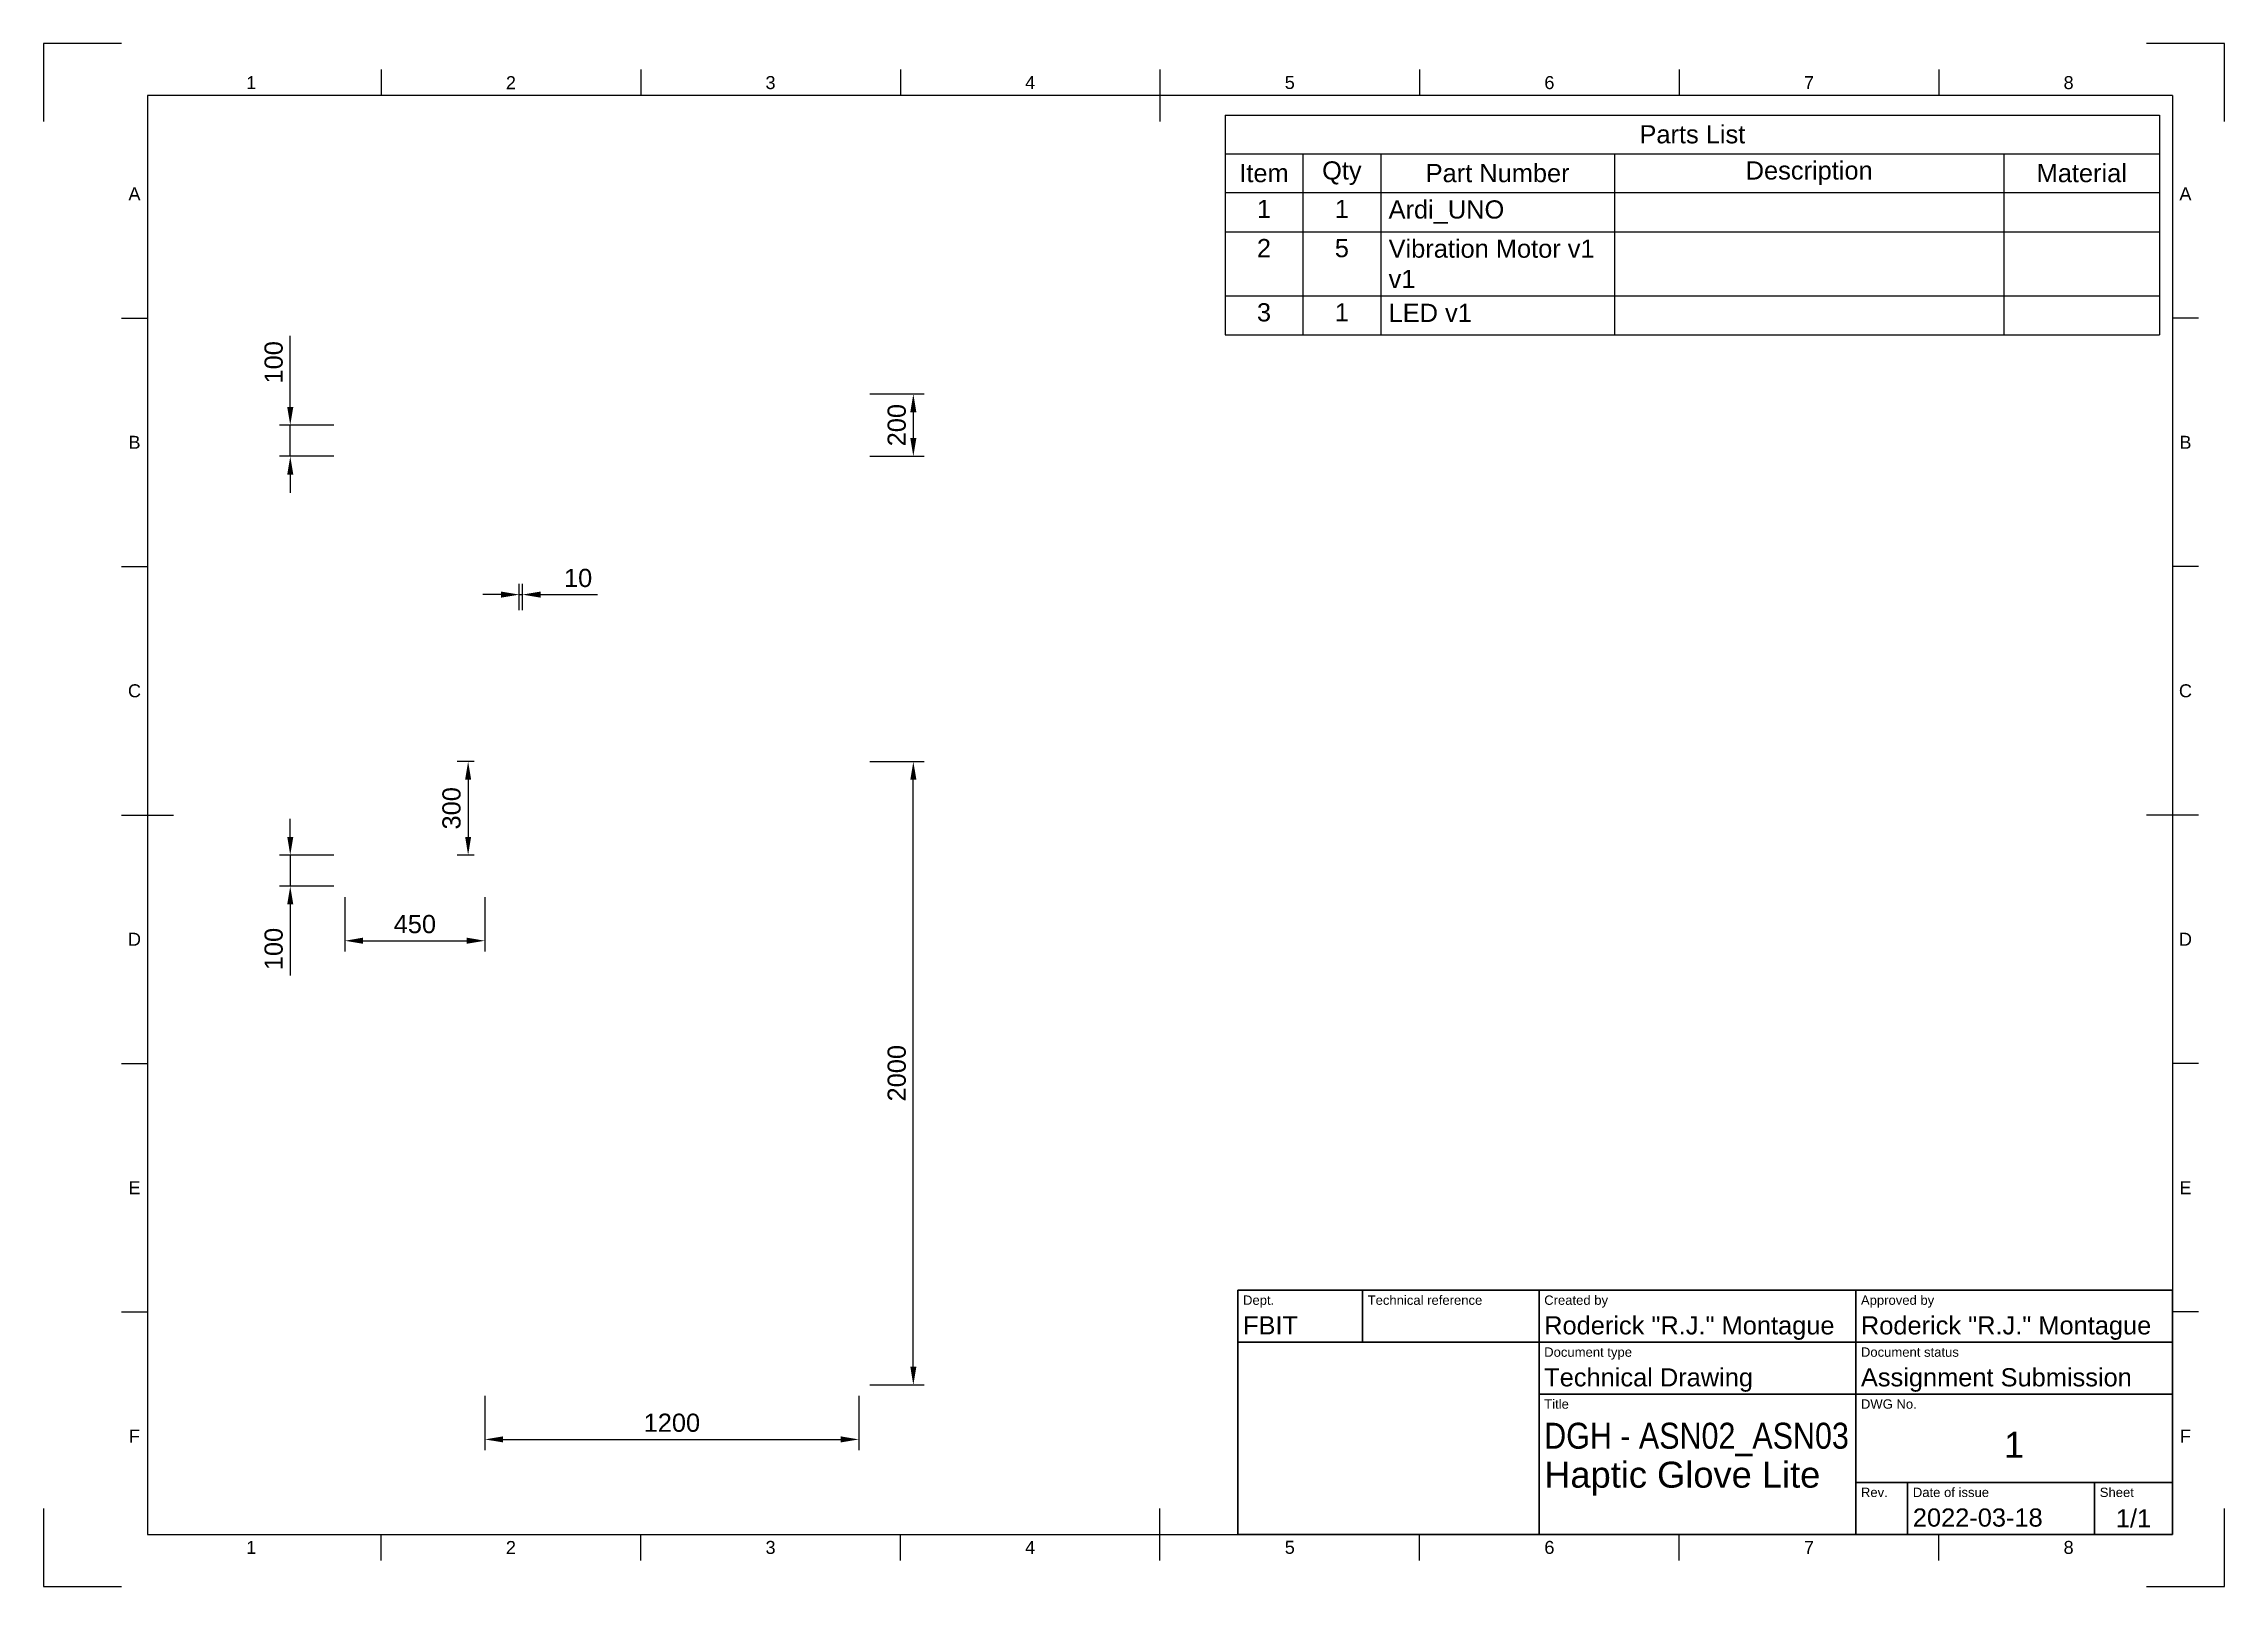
# Paper-space layout 'Sheet1' of a CAD drawing. Header units: millimetres. Extents: x 0 to 420, y 0 to 297.
import ezdxf
from ezdxf.enums import TextEntityAlignment as Align

# ---------------------------------------------------------------- set-up
doc = ezdxf.new("R2010")
doc.units = ezdxf.units.MM
doc.header["$LTSCALE"] = 0.75
for name, color, linetype, lineweight in [('BOM', 7, 'Continuous', 25), ('Border', 7, 'Continuous', 25), ('Dimensions', 7, 'Continuous', 25), ('TitleBlock', 7, 'Continuous', 35)]:
    doc.layers.add(name, color=color, linetype=linetype, lineweight=lineweight)
doc.styles.add('FusionTitle', font='arial.ttf')
doc.styles.get("Standard").update_dxf_attribs({"font": 'arial.ttf'})
doc.dimstyles.new('ISO-25', dxfattribs={"dimtxt": 3.5, "dimasz": 3.5, "dimexe": 2.1, "dimexo": 2.1, "dimgap": 1.4, "dimtad": 1, "dimzin": 12, "dimdsep": 46, "dimtxsty": 'Standard', "dimcen": 0, "dimclrd": 256, "dimclre": 256, "dimclrt": 256, "dimazin": 3, "dimtp": 0.1, "dimtm": 0.1, "dimtfac": 0.714286, "dimtmove": 0, "dimatfit": 3, "dimfxl": 1, "dimtzin": 12, "dimarcsym": 0})

# ---------------------------------------------------------------- blocks, each defined once
blk = doc.blocks.new('ISO_A3_SHEET')
at = {"layer": 'Border'}
for p, q in [((65, 292), (65, 287)), ((115, 292), (115, 287)), ((165, 292), (165, 287)), ((215, 292), (215, 282)), ((265, 292), (265, 287)), ((315, 292), (315, 287)), ((365, 292), (365, 287)), ((410, 287), (20, 287)), ((20, 287), (20, 10)), ((410, 287), (410, 10)), ((15, 244.16666), (20, 244.16666)), ((415, 244.16666), (410, 244.16666)), ((15, 196.33333), (20, 196.33333)), ((415, 196.33333), (410, 196.33333)), ((15, 148.5), (25, 148.5)), ((415, 148.5), (405, 148.5)), ((15, 100.66667), (20, 100.66667)), ((415, 100.66667), (410, 100.66667)), ((15, 52.83334), (20, 52.83334)), ((415, 52.83334), (410, 52.83334)), ((215, 5), (215, 15)), ((20, 10), (410, 10)), ((65, 5), (65, 10)), ((115, 5), (115, 10)), ((165, 5), (165, 10)), ((265, 5), (265, 10)), ((315, 5), (315, 10)), ((365, 5), (365, 10))]:
    blk.add_line(p, q, dxfattribs=at)
at = {"layer": 'Defpoints'}
for p, q in [((15, 297), (0, 297)), ((0, 297), (0, 282)), ((420, 297), (405, 297)), ((420, 282), (420, 297)), ((0, 15), (0, 0)), ((420, 0), (420, 15)), ((0, 0), (15, 0)), ((405, 0), (420, 0))]:
    blk.add_line(p, q, dxfattribs=at)
at = {"layer": 'Border', "style": 'FusionTitle'}
for s, p in [('1', (40, 289.5)), ('2', (90, 289.5)), ('3', (140, 289.5)), ('4', (190, 289.5)), ('5', (240, 289.5)), ('6', (290, 289.5)), ('7', (340, 289.5)), ('8', (390, 289.5)), ('A', (17.5, 268.08333)), ('A', (412.5, 268.08333)), ('B', (17.5, 220.25)), ('B', (412.5, 220.25)), ('C', (17.5, 172.41667)), ('C', (412.5, 172.41667)), ('D', (17.5, 124.58334)), ('D', (412.5, 124.58334)), ('E', (17.5, 76.75001)), ('E', (412.5, 76.75001)), ('F', (17.5, 28.91668)), ('F', (412.5, 28.91668)), ('1', (40, 7.5)), ('2', (90, 7.5)), ('3', (140, 7.5)), ('4', (190, 7.5)), ('5', (240, 7.5)), ('6', (290, 7.5)), ('7', (340, 7.5)), ('8', (390, 7.5))]:
    blk.add_text(s, height=2.5, dxfattribs=at).set_placement(p, align=Align.MIDDLE)
blk = doc.blocks.new('ISO_TITLEBLOCK')
at = {"layer": 'TitleBlock'}
for p, q in [((0, 47), (-180, 47)), ((-180, 47), (-180, 0)), ((-156, 37), (-156, 47)), ((-122, 0), (-122, 47)), ((-61, 0), (-61, 47)), ((0, 0), (0, 47)), ((-180, 37), (0, 37)), ((-122, 27), (0, 27)), ((-61, 10), (0, 10)), ((-51, 0), (-51, 10)), ((-15, 0), (-15, 10)), ((-180, 0), (0, 0))]:
    blk.add_line(p, q, dxfattribs=at)
at = {"layer": 'TitleBlock', "style": 'FusionTitle'}
for s, p in [('Dept.', (-179, 46)), ('Technical reference', (-155, 46)), ('Created by', (-121, 46)), ('Approved by', (-60, 46)), ('Document type', (-121, 36)), ('Document status', (-60, 36)), ('Title', (-121, 26)), ('DWG No.', (-60, 26)), ('Rev.', (-60, 9)), ('Date of issue', (-50, 9)), ('Sheet', (-14, 9))]:
    blk.add_text(s, height=1.8, dxfattribs=at).set_placement(p, align=Align.TOP_LEFT)
for tag, height, p in [('DEPT', 3.5, (-179, 42)), ('TECHNICAL_REFERENCE', 3.5, (-155, 42)), ('CREATED_BY', 3.5, (-121, 42)), ('APPROVED_BY', 3.5, (-60, 42)), ('DOCUMENT_TYPE', 3.5, (-121, 32)), ('DOCUMENT_STATUS', 3.5, (-60, 32)), ('TITLE_1', 5, (-121, 21.5)), ('TITLE_2', 5, (-121, 14)), ('TITLE_3', 5, (-121, 6.5)), ('DATE_OF_ISSUE', 3.5, (-50, 5))]:
    blk.add_attdef(tag, text='', height=height, dxfattribs=at).set_placement(p, align=Align.TOP_LEFT)
for tag, p in [('CREATED_DATE', (-62, 42)), ('APPROVED_DATE', (-0.99, 42))]:
    blk.add_attdef(tag, text='', height=3.5, dxfattribs=at).set_placement(p, align=Align.TOP_RIGHT)
for tag, height, p in [('DRAWING_NUMBER', 5, (-30.5, 19.75)), ('REV', 3.5, (-56, 4.85)), ('SHEET', 3.5, (-7.5, 4.85))]:
    blk.add_attdef(tag, text='', height=height, dxfattribs=at).set_placement(p, align=Align.TOP_CENTER)
blk = doc.blocks.new('*D25')
at = {"layer": 'Defpoints', "color": 0, "transparency": 16777216}
for p in [(47.5, 223.55), (58, 223.55), (58, 217.55)]:
    blk.add_point(p, dxfattribs=at)
at = {"layer": 'Dimensions', "lineweight": -2, "transparency": 16777216}
for p, q in [((47.5, 227.05), (47.5, 240.74)), ((55.9, 223.55), (45.4, 223.55)), ((47.5, 217.55), (47.5, 223.55)), ((55.9, 217.55), (45.4, 217.55)), ((47.5, 214.05), (47.5, 210.55))]:
    blk.add_line(p, q, dxfattribs=at)
at = {"layer": 'Dimensions', "transparency": 16777216}
for points in [[(46.92, 227.05), (48.09, 227.05), (47.5, 223.55)], [(46.92, 214.05), (48.09, 214.05), (47.5, 217.55)]]:
    blk.add_solid(points, dxfattribs=at)
at = {"layer": 'Dimensions', "transparency": 16777216, "insert": (44.32, 235.65), "char_height": 3.5, "attachment_point": 5, "rotation": 90}
blk.add_mtext('100', dxfattribs=at)
blk = doc.blocks.new('*D26')
at = {"layer": 'Defpoints', "color": 0, "transparency": 16777216}
for p in [(92.2, 190.93), (91.6, 185.84), (92.2, 185.84)]:
    blk.add_point(p, dxfattribs=at)
at = {"layer": 'Dimensions', "lineweight": -2, "transparency": 16777216}
for p, q in [((88.1, 190.93), (84.6, 190.93)), ((91.6, 187.94), (91.6, 193.03)), ((91.6, 190.93), (92.2, 190.93)), ((92.2, 187.94), (92.2, 193.03)), ((95.7, 190.93), (106.68, 190.93))]:
    blk.add_line(p, q, dxfattribs=at)
at = {"layer": 'Dimensions', "transparency": 16777216}
for points in [[(88.1, 191.51), (88.1, 190.34), (91.6, 190.93)], [(95.7, 191.51), (95.7, 190.34), (92.2, 190.93)]]:
    blk.add_solid(points, dxfattribs=at)
at = {"layer": 'Dimensions', "transparency": 16777216, "insert": (102.94, 194.11), "char_height": 3.5, "attachment_point": 5}
blk.add_mtext('10', dxfattribs=at)
blk = doc.blocks.new('*D27')
at = {"layer": 'Defpoints', "color": 0, "transparency": 16777216}
for p in [(85, 158.79), (81.76, 140.79), (85, 140.79)]:
    blk.add_point(p, dxfattribs=at)
at = {"layer": 'Dimensions', "lineweight": -2, "transparency": 16777216}
for p, q in [((82.9, 158.79), (79.66, 158.79)), ((81.76, 155.29), (81.76, 144.29)), ((82.9, 140.79), (79.66, 140.79))]:
    blk.add_line(p, q, dxfattribs=at)
at = {"layer": 'Dimensions', "transparency": 16777216}
for points in [[(81.18, 155.29), (82.34, 155.29), (81.76, 158.79)], [(81.18, 144.29), (82.34, 144.29), (81.76, 140.79)]]:
    blk.add_solid(points, dxfattribs=at)
at = {"layer": 'Dimensions', "transparency": 16777216, "insert": (78.57, 149.79), "char_height": 3.5, "attachment_point": 5, "rotation": 90}
blk.add_mtext('300', dxfattribs=at)
blk = doc.blocks.new('*D28')
at = {"layer": 'Defpoints', "color": 0, "transparency": 16777216}
for p in [(157, 229.55), (157, 217.55), (167.5, 217.55)]:
    blk.add_point(p, dxfattribs=at)
at = {"layer": 'Dimensions', "lineweight": -2, "transparency": 16777216}
for p, q in [((159.1, 229.55), (169.6, 229.55)), ((167.5, 226.05), (167.5, 221.05)), ((159.1, 217.55), (169.6, 217.55))]:
    blk.add_line(p, q, dxfattribs=at)
at = {"layer": 'Dimensions', "transparency": 16777216}
for points in [[(166.92, 226.05), (168.09, 226.05), (167.5, 229.55)], [(166.92, 221.05), (168.09, 221.05), (167.5, 217.55)]]:
    blk.add_solid(points, dxfattribs=at)
at = {"layer": 'Dimensions', "transparency": 16777216, "insert": (164.32, 223.55), "char_height": 3.5, "attachment_point": 5, "rotation": 90}
blk.add_mtext('200', dxfattribs=at)
blk = doc.blocks.new('*D29')
at = {"layer": 'Defpoints', "color": 0, "transparency": 16777216}
for p in [(157, 158.79), (167.5, 158.79), (157, 38.79)]:
    blk.add_point(p, dxfattribs=at)
at = {"layer": 'Dimensions', "lineweight": -2, "transparency": 16777216}
for p, q in [((159.1, 158.79), (169.6, 158.79)), ((167.5, 42.29), (167.5, 155.29)), ((159.1, 38.79), (169.6, 38.79))]:
    blk.add_line(p, q, dxfattribs=at)
at = {"layer": 'Dimensions', "transparency": 16777216}
for points in [[(166.92, 155.29), (168.09, 155.29), (167.5, 158.79)], [(166.92, 42.29), (168.09, 42.29), (167.5, 38.79)]]:
    blk.add_solid(points, dxfattribs=at)
at = {"layer": 'Dimensions', "transparency": 16777216, "insert": (164.32, 98.79), "char_height": 3.5, "attachment_point": 5, "rotation": 90}
blk.add_mtext('2000', dxfattribs=at)
blk = doc.blocks.new('*D30')
at = {"layer": 'Defpoints', "color": 0, "transparency": 16777216}
for p in [(85, 38.79), (157, 38.79), (157, 28.29)]:
    blk.add_point(p, dxfattribs=at)
at = {"layer": 'Dimensions', "lineweight": -2, "transparency": 16777216}
for p, q in [((85, 36.69), (85, 26.19)), ((157, 36.69), (157, 26.19)), ((88.5, 28.29), (153.5, 28.29))]:
    blk.add_line(p, q, dxfattribs=at)
at = {"layer": 'Dimensions', "transparency": 16777216}
for points in [[(88.5, 28.88), (88.5, 27.71), (85, 28.29)], [(153.5, 28.88), (153.5, 27.71), (157, 28.29)]]:
    blk.add_solid(points, dxfattribs=at)
at = {"layer": 'Dimensions', "transparency": 16777216, "insert": (121, 31.48), "char_height": 3.5, "attachment_point": 5}
blk.add_mtext('1200', dxfattribs=at)
blk = doc.blocks.new('*D31')
at = {"layer": 'Defpoints', "color": 0, "transparency": 16777216}
for p in [(58, 140.79), (47.5, 134.79), (58, 134.79)]:
    blk.add_point(p, dxfattribs=at)
at = {"layer": 'Dimensions', "lineweight": -2, "transparency": 16777216}
for p, q in [((47.5, 144.29), (47.5, 147.79)), ((55.9, 140.79), (45.4, 140.79)), ((47.5, 140.79), (47.5, 134.79)), ((55.9, 134.79), (45.4, 134.79)), ((47.5, 131.29), (47.5, 117.6))]:
    blk.add_line(p, q, dxfattribs=at)
at = {"layer": 'Dimensions', "transparency": 16777216}
for points in [[(46.92, 144.29), (48.09, 144.29), (47.5, 140.79)], [(46.92, 131.29), (48.09, 131.29), (47.5, 134.79)]]:
    blk.add_solid(points, dxfattribs=at)
at = {"layer": 'Dimensions', "transparency": 16777216, "insert": (44.32, 122.7), "char_height": 3.5, "attachment_point": 5, "rotation": 90}
blk.add_mtext('100', dxfattribs=at)
blk = doc.blocks.new('*D32')
at = {"layer": 'Defpoints', "color": 0, "transparency": 16777216}
for p in [(58, 134.79), (85, 134.79), (85, 124.29)]:
    blk.add_point(p, dxfattribs=at)
at = {"layer": 'Dimensions', "lineweight": -2, "transparency": 16777216}
for p, q in [((58, 132.69), (58, 122.19)), ((85, 132.69), (85, 122.19)), ((61.5, 124.29), (81.5, 124.29))]:
    blk.add_line(p, q, dxfattribs=at)
at = {"layer": 'Dimensions', "transparency": 16777216}
for points in [[(61.5, 124.88), (61.5, 123.71), (58, 124.29)], [(81.5, 124.88), (81.5, 123.71), (85, 124.29)]]:
    blk.add_solid(points, dxfattribs=at)
at = {"layer": 'Dimensions', "transparency": 16777216, "insert": (71.5, 127.48), "char_height": 3.5, "attachment_point": 5}
blk.add_mtext('450', dxfattribs=at)
blk = doc.blocks.new('*T33')
at = {"layer": 'BOM', "color": 0, "linetype": 'ByBlock', "lineweight": -2, "transparency": 16777216}
for p, q in [((0, 0), (180, 0)), ((0, 0), (0, -42.3)), ((180, 0), (180, -42.3)), ((0, -7.47), (180, -7.47)), ((15, -7.47), (15, -42.3)), ((30, -7.47), (30, -42.3)), ((75, -7.47), (75, -42.3)), ((150, -7.47), (150, -42.3)), ((0, -14.93), (180, -14.93)), ((0, -22.47), (180, -22.47)), ((0, -34.83), (180, -34.83)), ((0, -42.3), (180, -42.3))]:
    blk.add_line(p, q, dxfattribs=at)
at = {"layer": 'BOM', "color": 0, "transparency": 16777216, "char_height": 3.5}
for s, insert, width, attachment_point in [('Parts List', (90, -3.73), 177.2, 5), ('Item', (7.5, -11.2), 12.2, 5), ('Qty', (22.5, -11.2), 12.2, 5), ('Part Number', (52.5, -11.2), 42.2, 5), ('Description', (112.5, -11.2), 72.2, 5), ('Material', (165, -11.2), 27.2, 5), ('1', (7.5, -16.33), 12.2, 2), ('1', (22.5, -16.33), 12.2, 2), ('Ardi_UNO', (31.5, -16.43), 42, 1), ('2', (7.5, -23.87), 12.2, 2), ('5', (22.5, -23.87), 12.2, 2), ('Vibration Motor v1 v1', (31.5, -23.97), 42, 1), ('3', (7.5, -36.23), 12.2, 2), ('1', (22.5, -36.23), 12.2, 2), ('LED v1', (31.5, -36.33), 42, 1)]:
    blk.add_mtext(s, dxfattribs=dict(at, insert=insert, width=width, attachment_point=attachment_point))

psp = doc.layouts.new('Sheet1')

# ---------------------------------------------------------------- block references
psp.add_blockref('*T33', (227.53472, 283.25678))
at = {"layer": 'Border'}
psp.add_blockref('ISO_A3_SHEET', (0, 0), dxfattribs=at)
at = {"layer": 'TitleBlock'}
ref = psp.add_blockref('ISO_TITLEBLOCK', (410, 10), dxfattribs=at)
ref.add_attrib('DATE_OF_ISSUE', '2022-03-18', dxfattribs={"height": 3.5, "style": 'FusionTitle'}).set_placement((360, 15), align=Align.TOP_LEFT)
ref.add_attrib('DOCUMENT_STATUS', 'Assignment Submission', dxfattribs={"height": 3.5, "style": 'FusionTitle'}).set_placement((350, 42), align=Align.TOP_LEFT)
ref.add_attrib('DOCUMENT_TYPE', 'Technical Drawing', dxfattribs={"height": 3.5, "style": 'FusionTitle'}).set_placement((289, 42), align=Align.TOP_LEFT)
ref.add_attrib('SHEET', '1/1', dxfattribs={"height": 3.5, "style": 'FusionTitle'}).set_placement((402.5, 14.85), align=Align.TOP_CENTER)
ref.add_attrib('TITLE_2', 'Haptic Glove Lite', dxfattribs={"height": 5, "style": 'FusionTitle'}).set_placement((289, 24), align=Align.TOP_LEFT)
ref.add_attrib('DRAWING_NUMBER', '1', dxfattribs={"height": 5, "style": 'FusionTitle'}).set_placement((379.5, 29.75143), align=Align.TOP_CENTER)
ref.add_attrib('TITLE_1', 'DGH - ASN02_ASN03', dxfattribs={"height": 5, "style": 'FusionTitle', "width": 0.839759}).set_placement((289, 31.5), align=Align.TOP_LEFT)
ref.add_attrib('APPROVED_BY', 'Roderick "R.J." Montague', dxfattribs={"height": 3.5, "style": 'FusionTitle'}).set_placement((350, 52), align=Align.TOP_LEFT)
ref.add_attrib('CREATED_BY', 'Roderick "R.J." Montague', dxfattribs={"height": 3.5, "style": 'FusionTitle'}).set_placement((289, 52), align=Align.TOP_LEFT)
ref.add_attrib('DEPT', 'FBIT', dxfattribs={"height": 3.5, "style": 'FusionTitle'}).set_placement((231, 52), align=Align.TOP_LEFT)

# ---------------------------------------------------------------- dimensions: what is measured, and where the dimension line sits
at = {"layer": 'Dimensions'}
for p1, p2, distance, picture, middle in [((58.00291, 217.55173), (58.00291, 223.55173), 10.5, '*D25', (44.3159, 235.6475)), ((157.00291, 229.55173), (157.00291, 217.55173), 10.5, '*D28', (164.3159, 223.55173)), ((91.60291, 185.83675), (92.20291, 185.83675), 5.08936, '*D26', (102.93903, 194.11311)), ((85.00291, 158.79459), (85.00291, 140.79475), -3.24428, '*D27', (78.57042, 149.79467)), ((157.00291, 38.79459), (157.00291, 158.79459), -10.5, '*D29', (164.3159, 98.79459)), ((58.00291, 140.79475), (58.00291, 134.79475), -10.5, '*D31', (44.3159, 122.69898)), ((58.00291, 134.79475), (85.00291, 134.79475), -10.5, '*D32', (71.50291, 127.48176)), ((85.00291, 38.79459), (157.00291, 38.79459), -10.5, '*D30', (121.00291, 31.4816))]:
    dim = psp.add_aligned_dim(p1=p1, p2=p2, distance=distance, dimstyle='ISO-25', override={"dimlfac": -16.666667, "dimclrd": 256, "dimclre": 256}, dxfattribs=at)
    dim.commit()
    dim.dimension.update_dxf_attribs({"geometry": picture, "text_midpoint": middle})

doc.saveas('drawing.dxf')
